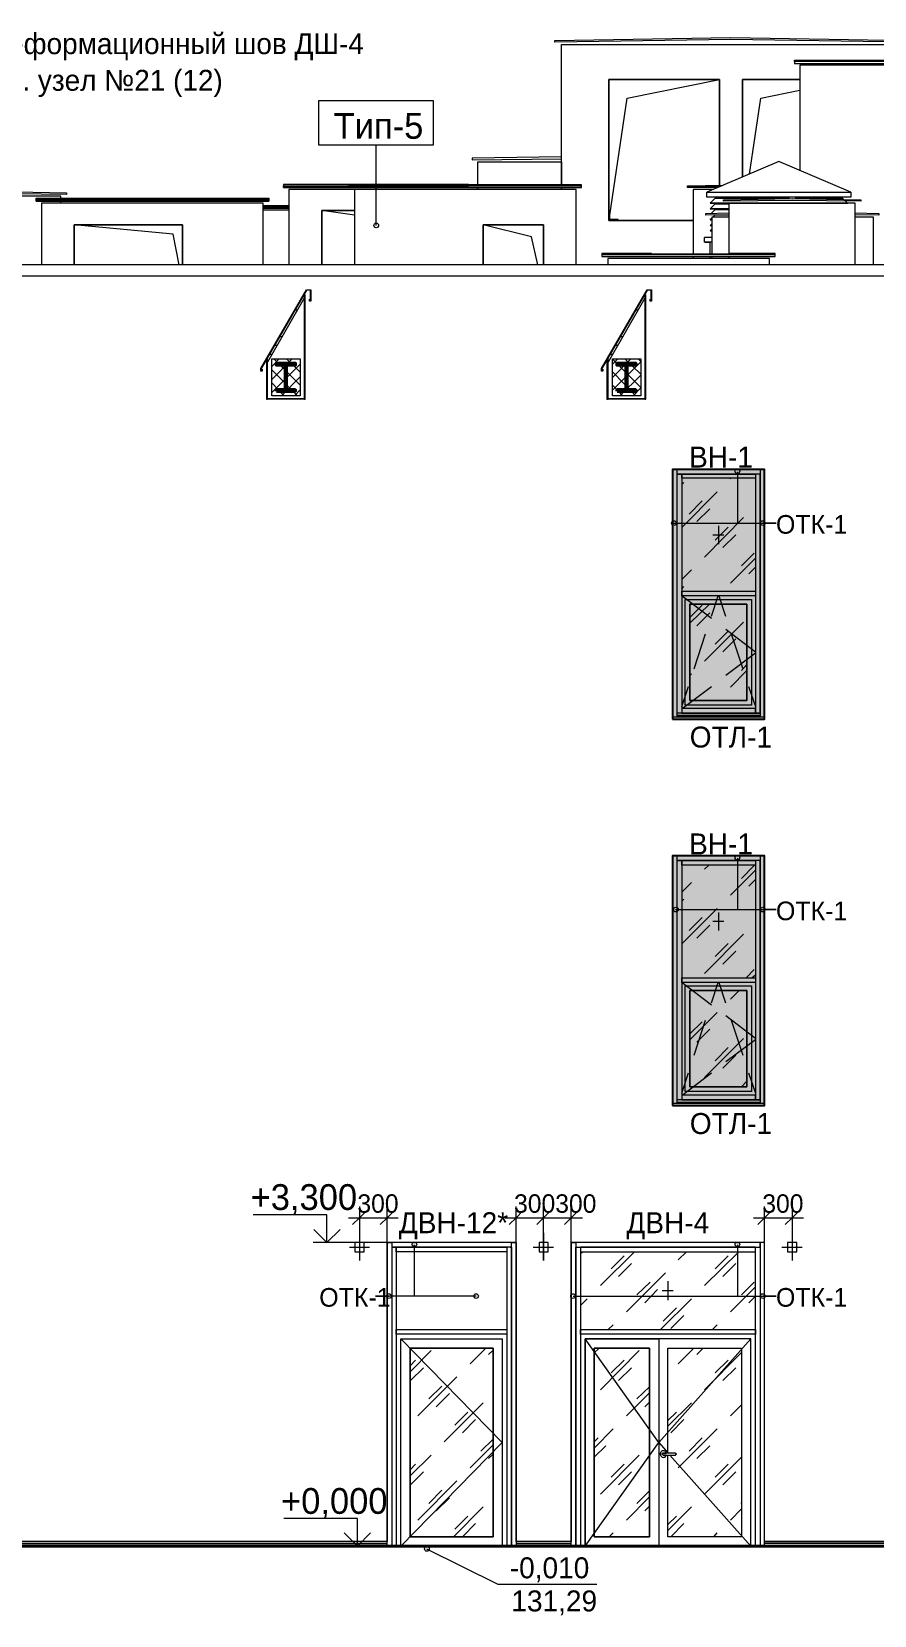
# Model space of a CAD drawing. Header units: millimetres. Extents: x 2294 to 908349, y -83289 to 219220.
# Drawn here: x 373571 to 383023, y -9245 to 8524 of the extents above; entities that cross this region are included whole.
import ezdxf

# ---------------------------------------------------------------- set-up
doc = ezdxf.new("R2010")
doc.units = ezdxf.units.MM
doc.layers.add('PDF _Геометрия', color=7, linetype='Continuous')
doc.layers.add('PDF _Текст', color=7, linetype='Continuous')

msp = doc.modelspace()

# ---------------------------------------------------------------- hatches: boundary and pattern name
at = {"transparency": 33554551}
h = msp.add_hatch(color=3, dxfattribs=at)
h.dxf.hatch_style = 1
h.paths.add_polyline_path([(380758.1, 811), (381789.8, 811), (381789.8, 3613.2), (380758.1, 3613.2)])
h = msp.add_hatch(color=3, dxfattribs=at)
h.dxf.hatch_style = 1
h.paths.add_polyline_path([(380758.1, -3525.6), (381789.8, -3525.6), (381789.8, -723.4), (380758.1, -723.4)])

# ---------------------------------------------------------------- linework, layer by layer
for points in [[(380758.1, 811), (381789.8, 811), (381789.8, 3613.2), (380758.1, 3613.2)], [(380758.1, -3525.6), (381789.8, -3525.6), (381789.8, -723.4), (380758.1, -723.4)], [(380758.1, -3525.6), (381789.8, -3525.6), (381789.8, -723.4), (380758.1, -723.4)]]:
    msp.add_lwpolyline(points, close=True)
at = {"layer": 'PDF _Геометрия', "lineweight": 9}
for points in [[(378576.7, 6804.4), (378576.7, 7062.4), (378681.7, 7062.4), (379512.3, 7062.4), (379512.3, 6804.4), (379512.3, 8378.2), (383206.2, 8378.2), (383315.5, 8378.2), (383315.5, 8203.3)], [(382126.5, 8190.2), (382126.5, 8168.4), (386887.1, 8168.4), (386887.1, 8190.2)], [(382126.5, 8181.5), (382126.5, 8168.4), (386887.1, 8168.4), (386887.1, 8181.5)], [(386825.9, 6966.2), (386825.9, 8146.5), (382187.7, 8146.5), (382187.7, 6966.2)], [(380150.5, 6406.6), (380989.8, 6406.6), (380045.6, 6406.6), (380045.6, 7989.1), (381287.1, 7989.1), (381287.1, 6800.1), (381287.1, 7989.1), (380045.6, 7989.1), (380045.6, 6511.5)], [(380054.3, 6463.5), (380251, 7779.3), (381287.1, 7989.1)], [(381623.7, 6926.8), (381750.5, 7779.3), (382187.7, 7866.7)], [(377435.8, 6349.8), (377435.8, 7250.3)], [(382760.3, 6721.4), (381951.6, 7066.7), (381142.8, 6721.4)], [(378471.8, 6804.4), (378471.8, 6808.8), (376395.3, 6808.8), (376395.3, 6795.7)], [(376395.3, 6787), (376395.3, 6773.8), (376395.3, 6795.7), (377129.7, 6795.7), (377129.7, 6773.8), (379739.6, 6773.8), (379739.6, 6795.7), (379739.6, 6804.4), (377129.7, 6804.4), (377129.7, 6795.7), (379739.6, 6795.7)], [(378471.8, 6773.8), (376395.3, 6773.8), (378471.8, 6773.8)], [(377129.7, 6782.6), (377129.7, 6773.8), (379739.6, 6773.8), (379739.6, 6782.6)], [(378576.7, 6752), (378576.7, 6773.8)], [(380928.6, 6795.7), (381326.5, 6800.1)], [(381260.9, 6773.8), (380928.6, 6773.8), (380928.6, 6795.7), (381309, 6795.7)], [(373899.1, 6655.8), (373899.1, 6677.7), (372884.9, 6677.7), (372884.9, 5908.3), (370056.5, 5908.3), (370056.5, 6520.3), (366760.4, 6520.3), (366760.4, 5908.3), (361711.2, 5908.3), (361711.2, 6599), (357208.5, 6599), (357208.5, 5908.3)], [(376168, 5908.3), (376168, 6599), (373680.6, 6599), (373680.6, 5908.3)], [(373899.1, 6599), (373899.1, 6620.8)], [(378410.6, 6752), (376456.5, 6752), (376456.5, 5908.3)], [(379678.4, 5908.3), (379678.4, 6752), (377190.9, 6752), (377190.9, 5908.3)], [(381212.8, 6752), (380989.8, 6752), (380989.8, 6026.3)], [(382069.6, 6651.4), (381234.7, 6651.4), (381182.2, 6599)], [(381182.2, 6599), (382721, 6599), (381182.2, 6599)], [(381392, 6590.2), (381234.7, 6590.2), (381182.2, 6537.8), (381234.7, 6590.2)], [(382808.4, 5908.3), (382808.4, 6599), (381392, 6599), (381392, 6026.3)], [(382677.3, 6642.7), (382668.5, 6651.4), (382135.2, 6651.4)], [(382187.7, 6668.9), (382187.7, 6651.4)], [(382721, 6599), (382699.1, 6620.8)], [(376168, 6572.7), (376456.5, 6572.7)], [(376168, 6564), (376456.5, 6564)], [(376456.5, 6520.3), (376168, 6520.3)], [(377190.9, 6463.5), (376823.7, 6515.9)], [(381392, 6467.8), (381134.1, 6463.5), (381134.1, 6485.3), (381392, 6489.7)], [(381182.2, 6537.8), (381392, 6537.8), (381182.2, 6537.8)], [(381199.7, 6428.5), (381182.2, 6415.4)], [(381199.7, 6415.4), (381182.2, 6415.4), (381182.2, 6411), (381199.7, 6411)], [(381392, 6524.7), (381234.7, 6524.7), (381190.9, 6485.3)], [(381392, 6441.6), (381199.7, 6441.6), (381199.7, 6026.3)], [(381392, 6463.5), (381234.7, 6463.5), (381212.8, 6441.6)], [(382808.4, 6489.7), (383075.1, 6485.3), (383075.1, 6463.5), (382808.4, 6467.8)], [(383013.9, 5908.3), (383013.9, 6441.6), (382808.4, 6441.6)], [(375223.7, 5908.3), (375158.2, 6253.6), (374047.8, 6358.5)], [(379250, 5908.3), (379175.6, 6223), (378633.6, 6358.5)], [(381199.7, 6214.3), (381116.6, 6214.3), (381199.7, 6223)], [(381199.7, 6367.3), (381182.2, 6349.8)], [(381182.2, 6349.8), (381199.7, 6349.8), (381182.2, 6349.8)], [(381199.7, 6306.1), (381182.2, 6288.6)], [(381182.2, 6288.6), (381199.7, 6288.6), (381182.2, 6288.6)], [(381199.7, 6161.8), (381116.6, 6161.8), (381116.6, 6214.3)], [(381121, 6161.8), (381177.8, 6161.8), (381177.8, 6026.3)], [(399717.7, 5908.3), (399717.7, 5785.9), (399717.7, 5903.9), (399678.3, 5903.9), (398874, 4509.4), (398874, 4478.8), (398882.7, 4478.8), (398882.7, 4496.3), (398882.7, 4478.8), (398869.6, 4478.8), (398869.6, 4509.4), (399678.3, 5908.3), (399717.7, 5908.3), (372229.2, 5908.3), (372229.2, 5785.9), (372290.4, 5785.9), (372290.4, 3613.2)], [(379966.9, 6021.9), (379966.9, 6000.1), (381912.2, 6000.1), (381912.2, 6021.9)], [(379966.9, 6013.2), (379966.9, 6000.1), (381912.2, 6000.1), (381912.2, 6013.2)], [(381846.7, 5908.3), (381846.7, 5978.2), (380032.5, 5978.2), (380032.5, 5908.3)], [(380522.1, 6026.3), (381400.8, 6026.3)], [(380989.8, 6000.1), (380989.8, 5978.2)], [(381177.8, 6000.1), (381177.8, 5978.2)], [(381199.7, 6000.1), (381199.7, 5978.2)], [(381392, 6000.1), (381392, 5978.2)], [(372334.1, 5785.9), (372338.5, 5785.9), (399608.4, 5785.9), (399612.7, 5785.9)], [(399634.6, -8469.8), (399634.6, -8417.4), (381789.8, -8417.4), (399634.6, -8417.4), (399656.5, -8417.4), (399656.5, 4898.4), (399656.5, 3613.2), (399687.1, 3613.2), (399687.1, 3534.5), (399687.1, 2218.7), (399687.1, 902.8), (399687.1, 824.1), (399656.5, 824.1)], [(380810.6, 837.2), (380810.6, 902.8), (380810.6, 2218.7), (380810.6, 3560.7), (380863.1, 3560.7), (380863.1, 2218.7), (380863.1, 876.6), (380810.6, 876.6), (380810.6, 2218.7), (380810.6, 3534.5), (380810.6, 3613.2), (380758.1, 3613.2), (380758.1, 3534.5), (380758.1, 2218.7), (380758.1, 902.8), (380758.1, 824.1), (380758.1, 3613.2), (381789.8, 3613.2), (381789.8, 824.1), (381789.8, 902.8), (381789.8, 2218.7), (381789.8, 3534.5), (381789.8, 3613.2), (381741.8, 3613.2), (381741.8, 3534.5), (381741.8, 2218.7), (381741.8, 3560.7), (381689.3, 3560.7), (381689.3, 2218.7), (381689.3, 876.6), (381689.3, 929), (380863.1, 929), (380863.1, 876.6), (381689.3, 876.6), (381741.8, 876.6), (381741.8, 2218.7), (381741.8, 902.8), (381741.8, 837.2)], [(381488.2, 3587), (381488.2, 3009.9), (381921, 3009.9), (381772.4, 3009.9)], [(380863.1, 3442.7), (380884.9, 3464.6)], [(381409.5, 3508.3), (381413.9, 3512.6)], [(380863.1, 2961.8), (381260.9, 3359.6)], [(380946.1, 3110.5), (381090.4, 3259.1)], [(381033.6, 3027.4), (381177.8, 3171.7)], [(381116.6, 2629.6), (381553.8, 3071.1)], [(380771.3, 3009.9), (381921, 3009.9)], [(381212.8, 2878.8), (381335.2, 2878.8)], [(381239, 2817.6), (381383.3, 2966.2)], [(381274, 2979.3), (381274, 2773.8)], [(381322.1, 2734.5), (381470.7, 2878.8)], [(381531.9, 2529), (381676.2, 2673.3)], [(381409.5, 2336.7), (381689.3, 2616.5)], [(381615, 2441.6), (381689.3, 2515.9)], [(380863.1, 2376), (380972.4, 2485.3)], [(380863.1, 2271.1), (380884.9, 2297.3)], [(380867.4, 2192.4), (381195.3, 1943.3)], [(381195.3, 1965.1), (381269.6, 2192.4)], [(381278.4, 2192.4), (381352.7, 1965.1)], [(380954.9, 1886.4), (381173.4, 2100.6)], [(380954.9, 1952), (381090.4, 2087.5)], [(381033.6, 1855.8), (381177.8, 2004.5)], [(381116.6, 1462.4), (381553.8, 1899.5)], [(381239, 1650.4), (381383.3, 1799)], [(381357.1, 1820.8), (381689.3, 1567.3)], [(381003, 1374.9), (381129.7, 1768.4)], [(381322.1, 1567.3), (381470.7, 1711.6)], [(381418.3, 1768.4), (381549.4, 1374.9)], [(381357.1, 1305), (381689.3, 1554.2)], [(381531.9, 1357.5), (381593.1, 1423)], [(380954.9, 1300.6), (380972.4, 1318.1)], [(381409.5, 1169.5), (381593.1, 1357.5)], [(380863.1, 950.9), (380937.4, 1178.2)], [(380867.4, 929), (381195.3, 1178.2)], [(381610.6, 1178.2), (381689.3, 950.9)], [(381260.9, 1020.8), (381260.9, 1025.2)], [(381789.8, 819.8), (381789.8, 811), (380758.1, 811), (380758.1, 837.2), (380758.1, 841.6)], [(380758.1, 837.2), (381789.8, 837.2)], [(380758.1, 811), (380758.1, 819.8)], [(381741.8, 876.6), (380810.6, 876.6)], [(381741.8, 850.4), (380810.6, 850.4), (381741.8, 850.4)], [(381741.8, 850.4), (380810.6, 850.4)], [(381789.8, 841.6), (381789.8, 837.2), (381789.8, 811)], [(380810.6, -3499.4), (380810.6, -3433.8), (380810.6, -2117.9), (380810.6, -775.9), (380863.1, -775.9), (380863.1, -2117.9), (380863.1, -3460), (380810.6, -3460), (380810.6, -2117.9), (380810.6, -802.1), (380810.6, -723.4), (380758.1, -723.4), (380758.1, -802.1), (380758.1, -2117.9), (380758.1, -3433.8), (380758.1, -3512.5), (380758.1, -723.4), (381789.8, -723.4), (381789.8, -3512.5), (381789.8, -3433.8), (381789.8, -2117.9), (381789.8, -802.1), (381789.8, -723.4), (381741.8, -723.4), (381741.8, -802.1), (381741.8, -2117.9), (381741.8, -775.9), (381689.3, -775.9), (381689.3, -2117.9), (381689.3, -3460), (381689.3, -3407.6), (380863.1, -3407.6), (380863.1, -3460), (381689.3, -3460), (381741.8, -3460), (381741.8, -2117.9), (381741.8, -3433.8), (381741.8, -3499.4)], [(381116.6, -872), (381164.7, -828.3)], [(381409.5, -1164.9), (381689.3, -885.2)], [(381488.2, -749.6), (381488.2, -1326.7), (381921, -1326.7), (381772.4, -1326.7)], [(381531.9, -977), (381676.2, -832.7)], [(380863.1, -1130), (380972.4, -1020.7)], [(381615, -1064.4), (381689.3, -990.1)], [(380863.1, -1230.5), (380884.9, -1208.7)], [(380793.1, -1326.7), (381921, -1326.7)], [(380863.1, -1711.4), (381260.9, -1313.6)], [(380946.1, -1562.8), (381090.4, -1414.1)], [(381274, -1357.3), (381274, -1562.8)], [(381033.6, -1645.8), (381177.8, -1501.5)], [(381212.8, -1457.8), (381335.2, -1457.8)], [(381116.6, -2043.6), (381553.8, -1602.1)], [(381239, -1851.3), (381383.3, -1707)], [(381322.1, -1938.7), (381470.7, -1794.4)], [(381584.4, -2091.7), (381676.2, -1999.9)], [(381650, -2091.7), (381689.3, -2056.7)], [(380867.4, -2144.2), (381195.3, -2393.4)], [(381195.3, -2371.5), (381269.6, -2144.2)], [(381278.4, -2144.2), (381352.7, -2371.5)], [(381409.5, -2332.1), (381505.7, -2236)], [(380954.9, -2786.8), (381260.9, -2480.8)], [(380954.9, -2721.2), (381090.4, -2585.7)], [(381003, -2961.7), (381129.7, -2568.2)], [(381357.1, -2515.8), (381689.3, -2769.3)], [(381418.3, -2568.2), (381549.4, -2961.7)], [(381033.6, -2813), (381177.8, -2668.8)], [(381116.6, -3210.8), (381553.8, -2773.7)], [(381357.1, -3031.6), (381689.3, -2782.4)], [(381239, -3022.9), (381383.3, -2874.2)], [(381322.1, -3105.9), (381470.7, -2961.7)], [(380863.1, -3385.7), (380937.4, -3158.4)], [(380867.4, -3407.6), (381195.3, -3158.4)], [(381610.6, -3158.4), (381689.3, -3385.7)], [(381531.9, -3315.8), (381593.1, -3250.2)], [(380758.1, -3499.4), (380758.1, -3499.4)], [(380758.1, -3525.6), (380758.1, -3521.2)], [(381741.8, -3460), (380810.6, -3460)], [(381741.8, -3490.6), (380810.6, -3490.6), (381741.8, -3490.6)], [(381741.8, -3490.6), (380810.6, -3490.6)], [(381789.8, -3499.4), (381789.8, -3499.4)], [(381789.8, -3521.2), (381789.8, -3525.6)], [(377759.2, -5060), (377497, -5060), (376880.6, -5060), (376880.6, -4749.6), (376054.3, -4749.6)], [(377125.4, -4784.6), (377680.6, -4784.6)], [(377247.8, -4657.8), (377247.8, -4784.6), (377247.8, -4955.1), (377247.8, -5265.5)], [(377558.2, -5060), (377558.2, -4784.6), (377558.2, -4657.8)], [(378878.4, -4784.6), (379311.2, -4784.6), (379311.2, -4657.8)], [(379005.1, -5060), (379005.1, -4784.6), (379005.1, -4657.8)], [(379311.2, -4955.1), (379311.2, -5265.5), (379311.2, -4784.6), (379748.3, -4784.6)], [(379621.5, -5060), (379621.5, -4784.6), (379621.5, -4657.8)], [(381667.4, -4784.6), (382227, -4784.6)], [(381789.8, -5248), (381789.8, -4784.6), (381789.8, -4657.8)], [(382100.2, -4657.8), (382100.2, -4784.6), (382100.2, -4955.1), (382100.2, -5265.5)], [(399634.6, -8417.4), (381789.8, -8417.4), (399634.6, -8417.4), (399634.6, -8439.2), (381789.8, -8439.2), (381789.8, -8417.4), (381789.8, -5060), (379621.5, -5060), (379621.5, -8417.4), (379005.1, -8417.4), (379005.1, -5060), (377558.2, -5060), (377558.2, -8417.4), (372312.3, -8417.4)], [(377037.9, -5060), (376727.6, -5060)], [(377134.1, -5112.5), (377361.4, -5112.5)], [(377859.8, -5086.2), (377859.8, -5663.3), (377427, -5663.3), (377580, -5663.3)], [(378926.5, -5060), (377636.8, -5060), (377610.6, -5060), (377610.6, -5112.5), (377658.7, -5112.5), (377658.7, -6065.5), (377658.7, -8469.8)], [(378926.5, -5112.5), (377636.8, -5112.5), (377610.6, -5112.5), (377610.6, -6065.5), (377610.6, -8469.8)], [(378952.7, -5112.5), (378900.2, -5112.5), (378900.2, -6065.5), (378900.2, -8469.8)], [(378939.6, -5112.5), (378952.7, -5112.5), (378952.7, -6065.5), (378952.7, -5138.7), (378952.7, -5060), (379005.1, -5060), (379005.1, -5138.7), (379005.1, -6065.5), (379005.1, -8469.8), (378952.7, -8469.8), (378952.7, -6065.5), (378952.7, -8469.8)], [(379197.5, -5112.5), (379424.8, -5112.5)], [(379674, -8469.8), (379674, -6065.5), (379674, -8469.8), (379621.5, -8469.8), (379621.5, -6065.5), (379621.5, -5138.7), (379621.5, -5060), (379674, -5060), (379674, -5138.7), (379674, -6065.5), (379674, -5112.5), (379700.2, -5112.5), (381715.5, -5112.5), (381741.8, -5112.5), (381741.8, -5060), (381715.5, -5060), (379700.2, -5060), (379674, -5060), (379674, -5112.5), (379726.5, -5112.5), (379726.5, -6065.5), (379726.5, -8469.8)], [(381689.3, -8469.8), (381689.3, -6065.5), (381689.3, -5112.5), (379726.5, -5112.5), (379726.5, -5164.9), (381689.3, -5164.9), (381689.3, -5112.5), (381741.8, -5112.5), (381741.8, -6065.5), (381741.8, -8469.8), (381789.8, -8469.8), (381789.8, -6065.5), (381789.8, -5138.7), (381789.8, -5060), (381741.8, -5060), (381741.8, -5138.7), (381741.8, -6065.5), (381741.8, -8469.8)], [(381488.2, -5086.2), (381488.2, -5663.3), (381921, -5663.3), (381772.4, -5663.3)], [(381986.6, -5112.5), (382213.9, -5112.5)], [(379726.5, -5186.8), (379748.3, -5164.9)], [(379949.4, -5545.3), (380334.1, -5164.9)], [(380071.8, -5357.3), (380216.1, -5213)], [(380154.9, -5444.7), (380299.1, -5296.1)], [(380823.7, -5256.7), (380915.5, -5164.9)], [(381116.6, -5545.3), (381501.3, -5164.9)], [(381239, -5357.3), (381383.3, -5213)], [(381322.1, -5444.7), (381470.7, -5296.1)], [(380242.3, -5838.2), (380679.5, -5401)], [(380360.3, -5650.2), (380509, -5505.9)], [(380705.7, -5497.2), (380705.7, -5707)], [(381531.9, -5650.2), (381676.2, -5505.9)], [(378554.9, -5663.3), (377427, -5663.3)], [(379643.4, -5663.3), (381921, -5663.3)], [(380447.8, -5737.6), (380592, -5589)], [(380644.5, -5602.1), (380766.9, -5602.1)], [(381409.5, -5838.2), (381689.3, -5558.4)], [(381615, -5737.6), (381689.3, -5663.3)], [(379726.5, -5768.2), (379800.8, -5693.9)], [(380622.6, -6039.2), (380972.4, -5693.9)], [(380653.2, -5943.1), (380801.9, -5794.4)], [(380036.8, -6039.2), (380093.7, -5986.8)], [(380740.7, -6026.1), (380884.9, -5881.9)], [(381208.4, -6039.2), (381260.9, -5986.8)], [(377711.2, -6144.2), (378847.8, -7307), (377711.2, -8469.8), (377711.2, -6144.2), (378847.8, -6144.2), (378847.8, -8469.8)], [(380727.5, -7446.9), (381636.8, -8469.8), (381636.8, -6144.2), (379778.9, -6144.2), (379778.9, -8469.8), (379778.9, -6144.2), (380605.1, -6144.2), (380605.1, -8469.8), (379778.9, -8469.8), (380605.1, -7307), (379778.9, -6144.2)], [(381636.8, -6144.2), (380605.1, -7307), (380710.1, -7425)], [(377816.1, -6511.4), (378052.1, -6275.3)], [(377816.1, -6445.8), (377877.3, -6380.2)], [(378489.3, -6423.9), (378664.2, -6249.1)], [(378694.8, -6319), (378747.2, -6270.9)], [(379879.5, -6301.5), (379936.3, -6249.1)], [(379949.4, -6716.8), (380386.6, -6275.3)], [(380071.8, -6524.5), (380216.1, -6380.2)], [(380705.7, -7425), (380705.7, -6249.1), (381531.9, -6249.1), (381531.9, -8364.9), (380705.7, -8364.9), (380705.7, -7446.9)], [(380823.7, -6423.9), (380998.6, -6249.1)], [(381033.6, -6319), (381103.5, -6249.1)], [(381116.6, -6716.8), (381531.9, -6297.2)], [(381239, -6524.5), (381383.3, -6380.2)], [(377820.5, -6611.9), (377964.7, -6467.7)], [(377903.5, -7005.4), (378340.7, -6568.2)], [(380154.9, -6611.9), (380299.1, -6467.7)], [(381322.1, -6611.9), (381470.7, -6467.7)], [(378025.9, -6817.4), (378170.2, -6673.1)], [(380242.3, -7005.4), (380500.2, -6747.4)], [(380360.3, -6817.4), (380500.2, -6681.9)], [(378109, -6904.8), (378257.6, -6756.2)], [(378196.4, -7298.3), (378633.6, -6861.1)], [(380447.8, -6904.8), (380500.2, -6852.4)], [(380705.7, -7123.4), (380972.4, -6861.1)], [(381409.5, -7005.4), (381531.9, -6883)], [(381531.9, -6817.4), (381531.9, -6817.4)], [(378318.8, -7110.3), (378463.1, -6966)], [(378401.9, -7197.7), (378550.5, -7049.1)], [(380705.7, -7057.8), (380801.9, -6966)], [(380740.7, -7197.7), (380884.9, -7049.1)], [(378607.3, -7403.2), (378747.2, -7267.7)], [(379879.5, -7368.2), (380093.7, -7154)], [(379879.5, -7298.3), (379923.2, -7254.5)], [(380823.7, -7591.2), (381260.9, -7154)], [(380946.1, -7403.2), (381090.4, -7254.5)], [(377816.1, -7678.6), (378052.1, -7446.9)], [(378489.3, -7591.2), (378747.2, -7333.2)], [(378694.8, -7486.2), (378747.2, -7438.1)], [(379879.5, -7468.7), (380010.6, -7342)], [(379949.4, -7884), (380386.6, -7446.9)], [(381033.6, -7486.2), (381177.8, -7342)], [(377816.1, -7613), (377877.3, -7547.4)], [(377820.5, -7779.1), (377964.7, -7634.9)], [(380071.8, -7696.1), (380216.1, -7547.4)], [(380154.9, -7779.1), (380299.1, -7634.9)], [(381116.6, -7884), (381531.9, -7468.7)], [(381239, -7696.1), (381383.3, -7547.4)], [(381322.1, -7779.1), (381470.7, -7634.9)], [(377903.5, -8176.9), (378340.7, -7735.4)], [(378025.9, -7989), (378170.2, -7840.3)], [(378109, -8072), (378257.6, -7927.8)], [(380242.3, -8176.9), (380500.2, -7914.6)], [(380360.3, -7989), (380500.2, -7849.1)], [(381531.9, -7989), (381531.9, -7984.6)], [(377803, -8469.8), (377295.9, -8469.8), (377225.9, -8469.8), (377225.9, -8159.5), (376399.7, -8159.5)], [(378301.3, -8364.9), (378633.6, -8028.3)], [(378318.8, -8277.5), (378463.1, -8133.2)], [(380447.8, -8072), (380500.2, -8019.6)], [(380705.7, -8295), (380972.4, -8028.3)], [(380705.7, -8225), (380801.9, -8133.2)], [(381409.5, -8176.9), (381531.9, -8050.2)], [(378401.9, -8364.9), (378550.5, -8216.3)], [(380050, -8364.9), (380093.7, -8321.2)], [(380740.7, -8364.9), (380884.9, -8216.3)], [(381221.5, -8364.9), (381260.9, -8321.2)], [(377558.2, -8417.4), (372312.3, -8417.4), (377558.2, -8417.4)], [(377383.3, -8469.8), (377072.9, -8469.8)], [(377999.7, -8500.4), (378799.7, -8893.9), (379910.1, -8893.9)], [(379621.5, -8417.4), (379005.1, -8417.4), (379621.5, -8417.4)], [(381335.2, -8469.8), (380032.5, -8469.8)]]:
    msp.add_lwpolyline(points, dxfattribs=at)
for points in [[(381413.9, 8456.9), (383389.8, 8426.3), (383389.8, 8404.4), (381413.9, 8435), (379437.9, 8404.4), (379437.9, 8426.3)], [(386887.1, 8190.2), (382126.5, 8190.2), (382126.5, 8203.3), (386887.1, 8203.3)], [(382187.7, 7989.1), (381545, 7989.1), (381545, 6891.9), (381545, 7989.1)], [(376793.1, 7753.1), (378074, 7753.1), (378074, 7250.3), (376793.1, 7250.3)], [(378511.2, 7084.2), (379512.3, 7097.3), (379512.3, 7119.2), (378511.2, 7106.1)], [(379512.3, 6773.8), (379512.3, 6752)], [(373392, 6725.8), (373960.4, 6717), (373960.4, 6695.2), (373392, 6703.9), (372823.7, 6695.2), (372823.7, 6717)], [(373619.4, 6620.8), (373619.4, 6638.3), (373619.4, 6620.8), (376229.2, 6620.8), (376229.2, 6638.3), (373619.4, 6638.3), (373619.4, 6655.8), (376229.2, 6655.8), (376229.2, 6638.3), (376229.2, 6620.8)], [(381142.8, 6721.4), (382760.3, 6721.4), (382760.3, 6668.9), (381142.8, 6668.9)], [(382100.2, 6651.4), (382869.6, 6638.3), (382869.6, 6620.8), (382100.2, 6629.6), (381330.8, 6620.8), (381330.8, 6638.3)], [(376168, 6542.1), (376456.5, 6542.1)], [(376823.7, 6515.9), (376823.7, 5908.3), (376823.7, 6515.9), (377190.9, 6515.9)], [(380150.5, 6406.6), (380150.5, 6415.4), (380054.3, 6415.4), (380054.3, 6511.5), (380045.6, 6511.5), (380045.6, 6406.6)], [(374047.8, 6358.5), (374047.8, 5908.3), (374047.8, 6358.5), (375263.1, 6358.5), (375263.1, 5908.3), (375263.1, 6358.5)], [(378633.6, 6358.5), (378633.6, 5908.3), (378633.6, 6358.5), (379311.2, 6358.5), (379311.2, 5908.3), (379311.2, 6358.5)], [(379966.9, 6021.9), (381912.2, 6021.9), (381912.2, 6035), (381400.8, 6035), (381400.8, 6026.3), (380522.1, 6026.3), (380522.1, 6035), (379966.9, 6035)], [(376688.2, 5506.1), (376697, 5506.1), (376697, 5624.1), (376653.2, 5624.1), (376146.1, 4745.4), (376146.1, 4719.2), (376154.9, 4719.2), (376154.9, 4736.7), (376154.9, 4714.8), (376141.8, 4714.8), (376141.8, 4745.4), (376653.2, 5628.5), (376701.3, 5628.5), (376701.3, 5501.7), (376688.2, 5501.7), (376688.2, 5523.6)], [(376627, 5576), (376627, 5532.3), (376216.1, 4815.4), (376216.1, 4859.1)], [(376627, 4400.1), (376640.1, 4400.1), (376640.1, 5571.7), (376627, 5571.7)], [(380509, 5506.1), (380517.7, 5506.1), (380517.7, 5624.1), (380474, 5624.1), (379966.9, 4745.4), (379966.9, 4719.2), (379975.6, 4719.2), (379975.6, 4736.7), (379975.6, 4714.8), (379962.5, 4714.8), (379962.5, 4745.4), (380474, 5628.5), (380522.1, 5628.5), (380522.1, 5501.7), (380509, 5501.7), (380509, 5523.6)], [(380447.8, 5576), (380447.8, 5532.3), (380036.8, 4815.4), (380036.8, 4859.1)], [(380447.8, 4400.1), (380460.9, 4400.1), (380460.9, 5571.7), (380447.8, 5571.7)], [(376203, 4837.2), (376203, 4400.1), (376216.1, 4400.1), (376216.1, 4837.2)], [(376583.3, 4854.7), (376583.3, 4439.4), (376264.2, 4439.4), (376264.2, 4854.7)], [(380023.7, 4837.2), (380023.7, 4400.1), (380036.8, 4400.1), (380036.8, 4837.2)], [(380404.1, 4854.7), (380404.1, 4439.4), (380084.9, 4439.4), (380084.9, 4854.7)], [(376216.1, 4408.8), (376627, 4408.8), (376627, 4400.1), (376216.1, 4400.1)], [(380036.8, 4408.8), (380447.8, 4408.8), (380447.8, 4400.1), (380036.8, 4400.1)], [(381715.5, 3560.7), (380836.8, 3560.7), (380810.6, 3560.7), (380810.6, 3613.2), (380836.8, 3613.2), (381715.5, 3613.2), (381741.8, 3613.2), (381741.8, 3560.7)], [(381689.3, 3512.6), (380863.1, 3512.6), (380863.1, 3560.7), (381689.3, 3560.7)], [(381689.3, 2192.4), (380863.1, 2192.4), (380863.1, 2244.9), (381689.3, 2244.9)], [(380902.4, 2153.1), (381645.6, 2153.1), (381645.6, 968.4), (380902.4, 968.4)], [(381645.6, 2153.1), (381645.6, 968.4), (380902.4, 968.4), (380902.4, 2153.1)], [(381593.1, 2100.6), (380954.9, 2100.6), (380954.9, 1020.8), (381593.1, 1020.8)], [(380954.9, 1020.8), (380954.9, 2100.6), (381593.1, 2100.6), (381593.1, 1020.8)], [(381715.5, -775.9), (380836.8, -775.9), (380810.6, -775.9), (380810.6, -723.4), (380836.8, -723.4), (381715.5, -723.4), (381741.8, -723.4), (381741.8, -775.9)], [(381689.3, -828.3), (380863.1, -828.3), (380863.1, -775.9), (381689.3, -775.9)], [(381689.3, -2144.2), (380863.1, -2144.2), (380863.1, -2091.7), (381689.3, -2091.7)], [(380902.4, -2183.5), (381645.6, -2183.5), (381645.6, -3368.2), (380902.4, -3368.2)], [(381645.6, -2183.5), (381645.6, -3368.2), (380902.4, -3368.2), (380902.4, -2183.5)], [(381593.1, -2236), (380954.9, -2236), (380954.9, -3315.8), (381593.1, -3315.8)], [(380954.9, -3315.8), (380954.9, -2236), (381593.1, -2236), (381593.1, -3315.8)], [(381789.8, -3525.6), (380758.1, -3525.6), (380758.1, -3499.4), (381789.8, -3499.4)], [(377300.2, -5060), (377195.3, -5060), (377195.3, -5164.9), (377300.2, -5164.9)], [(377558.2, -8469.8), (377558.2, -6065.5), (377558.2, -5138.7), (377558.2, -5060), (377610.6, -5060), (377610.6, -5138.7), (377610.6, -6065.5), (377610.6, -8469.8)], [(377658.7, -5112.5), (378900.2, -5112.5), (378900.2, -5164.9), (377658.7, -5164.9)], [(379363.6, -5060), (379263.1, -5060), (379263.1, -5164.9), (379363.6, -5164.9)], [(382152.7, -5060), (382047.8, -5060), (382047.8, -5164.9), (382152.7, -5164.9)], [(377658.7, -6039.2), (378900.2, -6039.2), (378900.2, -6091.7), (377658.7, -6091.7)], [(381689.3, -6091.7), (379726.5, -6091.7), (379726.5, -6039.2), (381689.3, -6039.2)], [(377711.2, -6144.2), (378847.8, -6144.2), (378847.8, -8469.8), (377711.2, -8469.8)], [(381636.8, -8469.8), (381636.8, -6144.2), (380605.1, -6144.2), (380605.1, -8469.8)], [(378747.2, -6249.1), (378747.2, -8364.9), (377816.1, -8364.9), (377816.1, -6249.1)], [(377816.1, -6249.1), (377816.1, -8364.9), (378747.2, -8364.9), (378747.2, -6249.1)], [(380500.2, -6249.1), (379879.5, -6249.1), (379879.5, -8364.9), (380500.2, -8364.9)], [(380618.3, -7433.8), (380622.6, -7442.5), (380622.6, -7451.3), (380631.4, -7460), (380635.7, -7464.4), (380644.5, -7468.7), (380653.2, -7473.1), (380666.3, -7468.7), (380675.1, -7468.7), (380679.5, -7460), (380688.2, -7455.6), (380688.2, -7446.9), (380657.6, -7446.9), (380653.2, -7446.9), (380648.9, -7442.5), (380644.5, -7438.1), (380644.5, -7433.8), (380644.5, -7429.4), (380648.9, -7429.4), (380648.9, -7425), (380653.2, -7425), (380657.6, -7425), (380688.2, -7425), (380688.2, -7416.3), (380679.5, -7407.5), (380675.1, -7403.2), (380666.3, -7398.8), (380653.2, -7398.8), (380644.5, -7398.8), (380635.7, -7403.2), (380631.4, -7411.9), (380622.6, -7416.3), (380622.6, -7425)], [(380657.6, -7446.9), (380788.8, -7446.9), (380793.1, -7446.9), (380793.1, -7442.5), (380797.5, -7442.5), (380797.5, -7438.1), (380801.9, -7438.1), (380801.9, -7433.8), (380797.5, -7429.4), (380793.1, -7425), (380788.8, -7425), (380657.6, -7425), (380653.2, -7425), (380648.9, -7425), (380648.9, -7429.4), (380644.5, -7429.4), (380644.5, -7433.8), (380644.5, -7438.1), (380648.9, -7442.5), (380653.2, -7446.9)], [(377558.2, -8439.2), (377558.2, -8417.4), (372312.3, -8417.4), (372312.3, -8439.2)], [(379621.5, -8439.2), (379621.5, -8417.4), (379005.1, -8417.4), (379005.1, -8439.2)]]:
    msp.add_lwpolyline(points, close=True, dxfattribs=at)
at = {"layer": 'PDF _Геометрия', "color": 250, "lineweight": 9, "true_color": 0x1d1d1d}
for points in [[(376635.8, 5523.6), (376640.1, 5523.6)], [(380456.5, 5423), (380460.9, 5423)], [(376635.8, 5318.1), (376640.1, 5318.1)], [(380456.5, 5213.2), (380460.9, 5213.2)], [(376635.8, 5112.6), (376640.1, 5112.6)], [(380456.5, 5007.7), (380460.9, 5007.7)], [(376264.2, 4767.3), (376347.2, 4854.7)], [(376264.2, 4623), (376491.5, 4854.7)], [(376583.3, 4557.5), (376286, 4854.7)], [(376316.6, 4789.1), (376329.7, 4802.3)], [(376583.3, 4701.7), (376430.3, 4854.7)], [(376439, 4784.8), (376456.5, 4802.3)], [(376583.3, 4846), (376574.6, 4854.7)], [(376635.8, 4902.8), (376640.1, 4902.8)], [(380084.9, 4793.5), (380146.1, 4854.7)], [(380084.9, 4644.9), (380290.4, 4854.7)], [(380404.1, 4531.2), (380084.9, 4850.3)], [(380084.9, 4500.6), (380404.1, 4819.7)], [(380404.1, 4679.9), (380224.8, 4854.7)], [(380404.1, 4824.1), (380373.5, 4854.7)], [(380456.5, 4802.3), (380460.9, 4802.3)], [(376264.2, 4474.4), (376583.3, 4793.5)], [(376552.7, 4439.4), (376264.2, 4727.9)], [(376373.5, 4439.4), (376583.3, 4649.3)], [(376417.2, 4762.9), (376425.9, 4771.7)], [(376635.8, 4697.3), (376640.1, 4697.3)], [(380347.2, 4439.4), (380084.9, 4706.1)], [(380168, 4439.4), (380404.1, 4671.1)], [(376404.1, 4439.4), (376264.2, 4583.7)], [(376517.7, 4439.4), (376583.3, 4505)], [(376635.8, 4491.9), (376640.1, 4491.9)], [(380203, 4439.4), (380084.9, 4557.5)], [(380172.4, 4491.9), (380189.8, 4505)], [(380237.9, 4557.5), (380246.7, 4566.2)], [(380299.1, 4491.9), (380316.6, 4505)], [(380316.6, 4439.4), (380404.1, 4526.9)], [(380456.5, 4596.8), (380460.9, 4596.8)], [(376369.1, 4400.1), (376369.1, 4408.8)], [(376574.6, 4400.1), (376574.6, 4408.8)], [(380084.9, 4400.1), (380084.9, 4408.8)], [(380290.4, 4400.1), (380290.4, 4408.8)]]:
    msp.add_lwpolyline(points, dxfattribs=at)
at = {"layer": 'PDF _Геометрия', "color": 250, "lineweight": 9, "true_color": 0x191919}
for points in [[(376526.5, 5401.2), (376552.7, 5401.2)], [(380347.2, 5401.2), (380373.5, 5401.2)], [(376303.5, 5007.7), (376325.4, 5007.7)], [(376356, 5103.9), (376382.2, 5103.9)], [(380124.3, 5007.7), (380146.1, 5007.7)], [(380176.7, 5103.9), (380203, 5103.9)], [(376246.7, 4907.2), (376268.5, 4907.2)], [(380067.4, 4907.2), (380089.3, 4907.2)]]:
    msp.add_lwpolyline(points, dxfattribs=at)
at = {"layer": 'PDF _Геометрия', "lineweight": 50}
for points in [[(376316.6, 4491.9), (376316.6, 4505), (376417.2, 4505), (376417.2, 4784.8), (376316.6, 4784.8), (376316.6, 4802.3), (376526.5, 4802.3), (376526.5, 4784.8), (376425.9, 4784.8), (376425.9, 4505), (376526.5, 4505), (376526.5, 4491.9)], [(380137.4, 4491.9), (380137.4, 4505), (380237.9, 4505), (380237.9, 4784.8), (380137.4, 4784.8), (380137.4, 4802.3), (380347.2, 4802.3), (380347.2, 4784.8), (380246.7, 4784.8), (380246.7, 4505), (380347.2, 4505), (380347.2, 4491.9)]]:
    msp.add_lwpolyline(points, close=True, dxfattribs=at)
at = {"layer": 'PDF _Геометрия', "lineweight": 18}
for points in [[(377326.5, -4705.9), (377247.8, -4784.6), (377169.1, -4858.9)], [(377636.8, -4705.9), (377558.2, -4784.6), (377479.5, -4858.9)], [(379079.5, -4705.9), (379005.1, -4784.6), (378926.5, -4858.9)], [(379389.8, -4705.9), (379311.2, -4784.6), (379236.8, -4858.9)], [(379700.2, -4705.9), (379621.5, -4784.6), (379547.2, -4858.9)], [(381868.5, -4705.9), (381789.8, -4784.6), (381715.5, -4858.9)], [(382178.9, -4705.9), (382100.2, -4784.6), (382021.5, -4858.9)], [(377029.2, -4915.7), (376880.6, -5060), (376736.3, -4915.7)], [(377370.2, -8321.2), (377225.9, -8469.8), (377077.3, -8321.2)]]:
    msp.add_lwpolyline(points, dxfattribs=at)
at = {"layer": 'PDF _Геометрия', "color": 171, "lineweight": 9, "true_color": 0x8080ff}
msp.add_lwpolyline([(379879.5, -6249.1), (380500.2, -6249.1), (380500.2, -8364.9), (379879.5, -8364.9)], close=True, dxfattribs=at)
msp.add_lwpolyline([(380705.7, -7425), (380705.7, -6249.1), (381531.9, -6249.1), (381531.9, -8364.9), (380705.7, -8364.9), (380705.7, -7446.9)], dxfattribs=at)
at = {"layer": 'PDF _Геометрия', "lineweight": 40}
msp.add_lwpolyline([(400207.3, -8469.8), (320098.2, -8469.8)], dxfattribs=at)
at = {"layer": 'PDF _Геометрия', "lineweight": 9}
for points in [[(377409.5, 6349.8), (377409.5, 6367.3), (377418.3, 6376), (377435.8, 6376)], [(377409.5, 6349.8), (377409.5, 6367.3), (377418.3, 6376), (377435.8, 6376)], [(377435.8, 6323.6), (377418.3, 6323.6), (377409.5, 6336.7), (377409.5, 6349.8)], [(377435.8, 6323.6), (377418.3, 6323.6), (377409.5, 6336.7), (377409.5, 6349.8)], [(377435.8, 6376), (377448.9, 6376), (377462, 6367.3), (377462, 6349.8)], [(377435.8, 6376), (377448.9, 6376), (377462, 6367.3), (377462, 6349.8)], [(377462, 6349.8), (377462, 6336.7), (377448.9, 6323.6), (377435.8, 6323.6)], [(377462, 6349.8), (377462, 6336.7), (377448.9, 6323.6), (377435.8, 6323.6)], [(381462, 3591.3), (381462, 3608.8), (381470.7, 3617.6), (381488.2, 3617.6)], [(381462, 3591.3), (381462, 3608.8), (381470.7, 3617.6), (381488.2, 3617.6)], [(381488.2, 3565.1), (381470.7, 3565.1), (381462, 3578.2), (381462, 3591.3)], [(381488.2, 3565.1), (381470.7, 3565.1), (381462, 3578.2), (381462, 3591.3)], [(381488.2, 3617.6), (381501.3, 3617.6), (381514.4, 3608.8), (381514.4, 3591.3)], [(381488.2, 3617.6), (381501.3, 3617.6), (381514.4, 3608.8), (381514.4, 3591.3)], [(381514.4, 3591.3), (381514.4, 3578.2), (381501.3, 3565.1), (381488.2, 3565.1)], [(381514.4, 3591.3), (381514.4, 3578.2), (381501.3, 3565.1), (381488.2, 3565.1)], [(380749.4, 3009.9), (380749.4, 3027.4), (380758.1, 3036.1), (380775.6, 3036.1)], [(380749.4, 3009.9), (380749.4, 3027.4), (380758.1, 3036.1), (380775.6, 3036.1)], [(380775.6, 3036.1), (380788.8, 3036.1), (380801.9, 3027.4), (380801.9, 3009.9)], [(380775.6, 3036.1), (380788.8, 3036.1), (380801.9, 3027.4), (380801.9, 3009.9)], [(381746.1, 3009.9), (381746.1, 3027.4), (381754.9, 3036.1), (381772.4, 3036.1)], [(381746.1, 3009.9), (381746.1, 3027.4), (381754.9, 3036.1), (381772.4, 3036.1)], [(381772.4, 3036.1), (381785.5, 3036.1), (381798.6, 3027.4), (381798.6, 3009.9)], [(381772.4, 3036.1), (381785.5, 3036.1), (381798.6, 3027.4), (381798.6, 3009.9)], [(380775.6, 2983.7), (380758.1, 2983.7), (380749.4, 2996.8), (380749.4, 3009.9)], [(380775.6, 2983.7), (380758.1, 2983.7), (380749.4, 2996.8), (380749.4, 3009.9)], [(380801.9, 3009.9), (380801.9, 2996.8), (380788.8, 2983.7), (380775.6, 2983.7)], [(380801.9, 3009.9), (380801.9, 2996.8), (380788.8, 2983.7), (380775.6, 2983.7)], [(381772.4, 2983.7), (381754.9, 2983.7), (381746.1, 2996.8), (381746.1, 3009.9)], [(381772.4, 2983.7), (381754.9, 2983.7), (381746.1, 2996.8), (381746.1, 3009.9)], [(381798.6, 3009.9), (381798.6, 2996.8), (381785.5, 2983.7), (381772.4, 2983.7)], [(381798.6, 3009.9), (381798.6, 2996.8), (381785.5, 2983.7), (381772.4, 2983.7)], [(381462, -745.3), (381462, -727.8), (381470.7, -719), (381488.2, -719)], [(381462, -745.3), (381462, -727.8), (381470.7, -719), (381488.2, -719)], [(381488.2, -771.5), (381470.7, -771.5), (381462, -758.4), (381462, -745.3)], [(381488.2, -771.5), (381470.7, -771.5), (381462, -758.4), (381462, -745.3)], [(381488.2, -719), (381501.3, -719), (381514.4, -727.8), (381514.4, -745.3)], [(381488.2, -719), (381501.3, -719), (381514.4, -727.8), (381514.4, -745.3)], [(381514.4, -745.3), (381514.4, -758.4), (381501.3, -771.5), (381488.2, -771.5)], [(381514.4, -745.3), (381514.4, -758.4), (381501.3, -771.5), (381488.2, -771.5)], [(380771.3, -1326.7), (380771.3, -1309.2), (380780, -1300.5), (380797.5, -1300.5)], [(380771.3, -1326.7), (380771.3, -1309.2), (380780, -1300.5), (380797.5, -1300.5)], [(380797.5, -1352.9), (380780, -1352.9), (380771.3, -1339.8), (380771.3, -1326.7)], [(380797.5, -1352.9), (380780, -1352.9), (380771.3, -1339.8), (380771.3, -1326.7)], [(380797.5, -1300.5), (380810.6, -1300.5), (380823.7, -1309.2), (380823.7, -1326.7)], [(380797.5, -1300.5), (380810.6, -1300.5), (380823.7, -1309.2), (380823.7, -1326.7)], [(380823.7, -1326.7), (380823.7, -1339.8), (380810.6, -1352.9), (380797.5, -1352.9)], [(380823.7, -1326.7), (380823.7, -1339.8), (380810.6, -1352.9), (380797.5, -1352.9)], [(381746.1, -1326.7), (381746.1, -1309.2), (381754.9, -1300.5), (381772.4, -1300.5)], [(381746.1, -1326.7), (381746.1, -1309.2), (381754.9, -1300.5), (381772.4, -1300.5)], [(381772.4, -1352.9), (381754.9, -1352.9), (381746.1, -1339.8), (381746.1, -1326.7)], [(381772.4, -1352.9), (381754.9, -1352.9), (381746.1, -1339.8), (381746.1, -1326.7)], [(381772.4, -1300.5), (381785.5, -1300.5), (381798.6, -1309.2), (381798.6, -1326.7)], [(381772.4, -1300.5), (381785.5, -1300.5), (381798.6, -1309.2), (381798.6, -1326.7)], [(381798.6, -1326.7), (381798.6, -1339.8), (381785.5, -1352.9), (381772.4, -1352.9)], [(381798.6, -1326.7), (381798.6, -1339.8), (381785.5, -1352.9), (381772.4, -1352.9)], [(377837.9, -5081.9), (377837.9, -5068.8), (377846.7, -5060), (377864.2, -5060)], [(377837.9, -5081.9), (377837.9, -5068.8), (377846.7, -5060), (377864.2, -5060)], [(377864.2, -5108.1), (377846.7, -5108.1), (377837.9, -5095), (377837.9, -5081.9)], [(377864.2, -5108.1), (377846.7, -5108.1), (377837.9, -5095), (377837.9, -5081.9)], [(377864.2, -5060), (377877.3, -5060), (377890.4, -5068.8), (377890.4, -5081.9)], [(377864.2, -5060), (377877.3, -5060), (377890.4, -5068.8), (377890.4, -5081.9)], [(377890.4, -5081.9), (377890.4, -5095), (377877.3, -5108.1), (377864.2, -5108.1)], [(377890.4, -5081.9), (377890.4, -5095), (377877.3, -5108.1), (377864.2, -5108.1)], [(381462, -5081.9), (381462, -5068.8), (381470.7, -5060), (381488.2, -5060)], [(381462, -5081.9), (381462, -5068.8), (381470.7, -5060), (381488.2, -5060)], [(381488.2, -5108.1), (381470.7, -5108.1), (381462, -5095), (381462, -5081.9)], [(381488.2, -5108.1), (381470.7, -5108.1), (381462, -5095), (381462, -5081.9)], [(381488.2, -5060), (381501.3, -5060), (381514.4, -5068.8), (381514.4, -5081.9)], [(381488.2, -5060), (381501.3, -5060), (381514.4, -5068.8), (381514.4, -5081.9)], [(381514.4, -5081.9), (381514.4, -5095), (381501.3, -5108.1), (381488.2, -5108.1)], [(381514.4, -5081.9), (381514.4, -5095), (381501.3, -5108.1), (381488.2, -5108.1)], [(377553.8, -5663.3), (377553.8, -5645.8), (377562.5, -5637.1), (377580, -5637.1)], [(377553.8, -5663.3), (377553.8, -5645.8), (377562.5, -5637.1), (377580, -5637.1)], [(377580, -5689.5), (377562.5, -5689.5), (377553.8, -5676.4), (377553.8, -5663.3)], [(377580, -5689.5), (377562.5, -5689.5), (377553.8, -5676.4), (377553.8, -5663.3)], [(377580, -5637.1), (377593.1, -5637.1), (377606.2, -5645.8), (377606.2, -5663.3)], [(377580, -5637.1), (377593.1, -5637.1), (377606.2, -5645.8), (377606.2, -5663.3)], [(377606.2, -5663.3), (377606.2, -5676.4), (377593.1, -5689.5), (377580, -5689.5)], [(377606.2, -5663.3), (377606.2, -5676.4), (377593.1, -5689.5), (377580, -5689.5)], [(378533, -5663.3), (378533, -5645.8), (378541.8, -5637.1), (378554.9, -5637.1)], [(378533, -5663.3), (378533, -5645.8), (378541.8, -5637.1), (378554.9, -5637.1)], [(378554.9, -5689.5), (378541.8, -5689.5), (378533, -5676.4), (378533, -5663.3)], [(378554.9, -5689.5), (378541.8, -5689.5), (378533, -5676.4), (378533, -5663.3)], [(378554.9, -5637.1), (378568, -5637.1), (378581.1, -5645.8), (378581.1, -5663.3)], [(378554.9, -5637.1), (378568, -5637.1), (378581.1, -5645.8), (378581.1, -5663.3)], [(378581.1, -5663.3), (378581.1, -5676.4), (378568, -5689.5), (378554.9, -5689.5)], [(378581.1, -5663.3), (378581.1, -5676.4), (378568, -5689.5), (378554.9, -5689.5)], [(379617.2, -5663.3), (379617.2, -5645.8), (379625.9, -5637.1), (379643.4, -5637.1)], [(379617.2, -5663.3), (379617.2, -5645.8), (379625.9, -5637.1), (379643.4, -5637.1)], [(379643.4, -5689.5), (379625.9, -5689.5), (379617.2, -5676.4), (379617.2, -5663.3)], [(379643.4, -5689.5), (379625.9, -5689.5), (379617.2, -5676.4), (379617.2, -5663.3)], [(379643.4, -5637.1), (379656.5, -5637.1), (379669.6, -5645.8), (379669.6, -5663.3)], [(379643.4, -5637.1), (379656.5, -5637.1), (379669.6, -5645.8), (379669.6, -5663.3)], [(379669.6, -5663.3), (379669.6, -5676.4), (379656.5, -5689.5), (379643.4, -5689.5)], [(379669.6, -5663.3), (379669.6, -5676.4), (379656.5, -5689.5), (379643.4, -5689.5)], [(381746.1, -5663.3), (381746.1, -5645.8), (381754.9, -5637.1), (381772.4, -5637.1)], [(381746.1, -5663.3), (381746.1, -5645.8), (381754.9, -5637.1), (381772.4, -5637.1)], [(381772.4, -5689.5), (381754.9, -5689.5), (381746.1, -5676.4), (381746.1, -5663.3)], [(381772.4, -5689.5), (381754.9, -5689.5), (381746.1, -5676.4), (381746.1, -5663.3)], [(381772.4, -5637.1), (381785.5, -5637.1), (381798.6, -5645.8), (381798.6, -5663.3)], [(381772.4, -5637.1), (381785.5, -5637.1), (381798.6, -5645.8), (381798.6, -5663.3)], [(381798.6, -5663.3), (381798.6, -5676.4), (381785.5, -5689.5), (381772.4, -5689.5)], [(381798.6, -5663.3), (381798.6, -5676.4), (381785.5, -5689.5), (381772.4, -5689.5)], [(377977.8, -8500.4), (377977.8, -8483), (377986.6, -8474.2), (378004.1, -8474.2)], [(377977.8, -8500.4), (377977.8, -8483), (377986.6, -8474.2), (378004.1, -8474.2)], [(378004.1, -8526.7), (377986.6, -8526.7), (377977.8, -8513.6), (377977.8, -8500.4)], [(378004.1, -8526.7), (377986.6, -8526.7), (377977.8, -8513.6), (377977.8, -8500.4)], [(378004.1, -8474.2), (378017.2, -8474.2), (378030.3, -8483), (378030.3, -8500.4)], [(378004.1, -8474.2), (378017.2, -8474.2), (378030.3, -8483), (378030.3, -8500.4)], [(378030.3, -8500.4), (378030.3, -8513.6), (378017.2, -8526.7), (378004.1, -8526.7)], [(378030.3, -8500.4), (378030.3, -8513.6), (378017.2, -8526.7), (378004.1, -8526.7)]]:
    msp.add_open_spline(points, degree=3, dxfattribs=at)

# ---------------------------------------------------------------- texts
at = {"layer": 'PDF _Текст', "attachment_point": 4, "style": ''}
for s, insert, char_height in [('Деформационный шов ДШ-4', (373093.3, 8353.9), 234.458), ('см. узел №21 (12)', (373093.3, 7943), 234.458), ('Тип-5', (376957.7, 7464.4), 289.45), ('ВН-1', (380944.5, 3751), 235.29), ('ОТК-1', (381919.3, 2994.1), 209.3), ('ОТЛ-1', (380952, 607.9), 235.29), ('ВН-1', (380944.4, -589.9), 235.29), ('ОТК-1', (381919.3, -1342.4), 209.3), ('ОТЛ-1', (380952.9, -3728.6), 235.29), ('+3,300', (376026.6, -4579), 289.45), ('300', (377224.4, -4626.2), 206.97), ('300300', (378981.7, -4626.2), 206.97), ('300', (381766.3, -4626.2), 206.97), ('ДВН-12*', (377687.8, -4873.9), 235.29), ('ДВН-4', (380240.7, -4873.9), 235.29), ('ОТК-1', (376796, -5678.9), 209.3), ('ОТК-1', (381919.3, -5678.9), 209.3), ('+0,000', (376367.6, -7988.8), 289.45), ('-0,010', (378933.6, -8733.9), 235.29), ('131,29', (378951.1, -9105.5), 235.29)]:
    msp.add_mtext(s, dxfattribs=dict(at, insert=insert, char_height=char_height))

doc.saveas('drawing.dxf')
